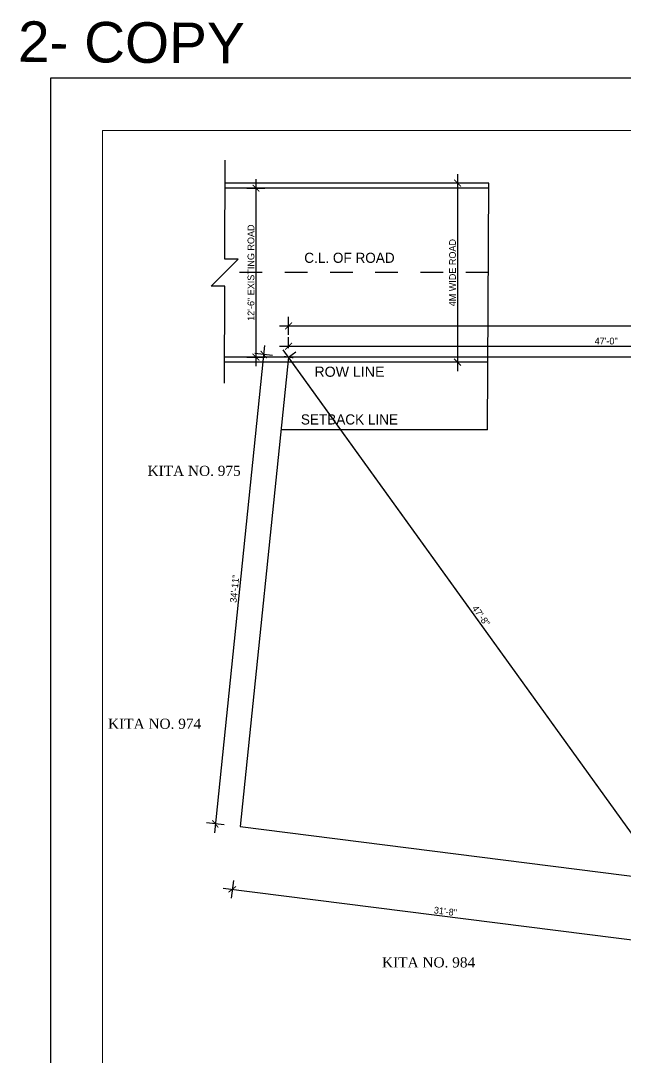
# Model space of a CAD drawing. Header units: inches. Extents: x -2812 to 9774, y -15726 to -746.
# Drawn here: x 2248 to 2784, y -8113 to -7193 of the extents above; entities that cross this region are included whole.
import ezdxf

# ---------------------------------------------------------------- set-up
doc = ezdxf.new("R2010")
doc.units = ezdxf.units.IN
doc.header["$LTSCALE"] = 17
doc.header["$MEASUREMENT"] = 0
doc.linetypes.add('ACAD_ISO02W100', pattern=[15, 12, -3])
doc.linetypes.add('Dash1', pattern=[0.472441, 0.23622, -0.23622])
for name, color, linetype, lineweight in [('ELE1', 3, 'Continuous', 9), ('OUTLINE', 1, 'Continuous', 25), ('Toilet', 7, 'Continuous', 25), ('Wall Plan_.50', 10, 'Continuous', 50)]:
    doc.layers.add(name, color=color, linetype=linetype, lineweight=lineweight)
doc.styles.add('ARCHITECTURE', font='stylu.ttf')
doc.dimstyles.new('8 SCALE', dxfattribs={"dimscale": 0, "dimtxt": 6, "dimasz": 6, "dimexe": 8, "dimexo": 8, "dimgap": 1.25, "dimtad": 1, "dimdec": 0, "dimzin": 3, "dimdsep": 46, "dimlunit": 4, "dimtxsty": 'ARCHITECTURE', "dimblk": 'ARCHTICK', "dimcen": 8, "dimdle": 8, "dimclrd": 5, "dimclre": 5, "dimclrt": 7, "dimadec": 0, "dimazin": 0, "dimtfac": 0.75, "dimtdec": 0, "dimtix": 1, "dimtmove": 2, "dimatfit": 3, "dimldrblk": 'ARCHTICK', "dimfxl": 8, "dimfxlon": 1, "dimtolj": 1, "dimtzin": 0, "dimlwd": -1, "dimlwe": -1, "dimarcsym": 0})

# ---------------------------------------------------------------- blocks, each defined once
blk = doc.blocks.new('_ArchTick')
at = {"color": 0, "linetype": 'ByBlock', "const_width": 0.15}
blk.add_lwpolyline([(-0.5, -0.5), (0.5, 0.5)], dxfattribs=at)
blk = doc.blocks.new('*D3190')
at = {"layer": 'Defpoints', "color": 0, "transparency": 16777216}
for p in [(3427.23, -7464.02), (2485.63, -7491.78), (3427.23, -7491.78)]:
    blk.add_point(p, dxfattribs=at)
at = {"layer": 'OUTLINE', "color": 5, "transparency": 16777216}
for p, q in [((2485.63, -7472.02), (2485.63, -7456.02)), ((3427.23, -7472.02), (3427.23, -7456.02)), ((2477.63, -7464.02), (3435.23, -7464.02))]:
    blk.add_line(p, q, dxfattribs=at)
at = {"layer": 'OUTLINE', "color": 5, "transparency": 16777216, "xscale": 6, "yscale": 6, "zscale": 6, "rotation": 180}
blk.add_blockref('_ArchTick', (2485.63, -7464.02), dxfattribs=at)
at = {"layer": 'OUTLINE', "color": 5, "transparency": 16777216, "xscale": 6, "yscale": 6, "zscale": 6}
blk.add_blockref('_ArchTick', (3427.23, -7464.02), dxfattribs=at)
at = {"layer": 'OUTLINE', "color": 7, "transparency": 16777216, "insert": (2956.43, -7459.55), "char_height": 6, "attachment_point": 5, "style": 'ARCHITECTURE'}
blk.add_mtext('\\A1;78\'-6"', dxfattribs=at)
blk = doc.blocks.new('*D3191')
at = {"layer": 'Defpoints', "color": 0, "transparency": 16777216}
for p in [(3049.43, -7482.08), (2485.63, -7491.78), (3049.43, -7491.78)]:
    blk.add_point(p, dxfattribs=at)
at = {"layer": 'OUTLINE', "color": 5, "transparency": 16777216}
for p, q in [((2485.63, -7483.78), (2485.63, -7474.08)), ((3049.43, -7483.78), (3049.43, -7474.08)), ((2477.63, -7482.08), (3057.43, -7482.08))]:
    blk.add_line(p, q, dxfattribs=at)
at = {"layer": 'OUTLINE', "color": 5, "transparency": 16777216, "xscale": 6, "yscale": 6, "zscale": 6, "rotation": 180}
blk.add_blockref('_ArchTick', (2485.63, -7482.08), dxfattribs=at)
at = {"layer": 'OUTLINE', "color": 5, "transparency": 16777216, "xscale": 6, "yscale": 6, "zscale": 6}
blk.add_blockref('_ArchTick', (3049.43, -7482.08), dxfattribs=at)
at = {"layer": 'OUTLINE', "color": 7, "transparency": 16777216, "insert": (2767.53, -7477.59), "char_height": 6, "attachment_point": 5, "style": 'ARCHITECTURE'}
blk.add_mtext('\\A1;47\'-0"', dxfattribs=at)
blk = doc.blocks.new('*D3192')
at = {"layer": 'Defpoints', "color": 0, "transparency": 16777216}
for p in [(2485.63, -7491.78), (2485.63, -7491.78), (2820.01, -7956.43)]:
    blk.add_point(p, dxfattribs=at)
at = {"layer": 'OUTLINE', "color": 5, "transparency": 16777216}
for p, q in [((2824.69, -7962.93), (2480.96, -7485.28)), ((2485.63, -7491.78), (2492.13, -7487.1)), ((2820.01, -7956.43), (2826.51, -7951.76))]:
    blk.add_line(p, q, dxfattribs=at)
at = {"layer": 'OUTLINE', "color": 5, "transparency": 16777216, "xscale": 6, "yscale": 6, "zscale": 6}
for p, rotation in [((2485.63, -7491.78), 125.7398794609257), ((2820.01, -7956.43), 305.7398794609257)]:
    blk.add_blockref('_ArchTick', p, dxfattribs=dict(at, rotation=rotation))
at = {"layer": 'OUTLINE', "color": 7, "transparency": 16777216, "insert": (2656.45, -7721.5), "char_height": 6, "attachment_point": 5, "rotation": 305.73988, "style": 'ARCHITECTURE'}
blk.add_mtext('\\A1;47\'-8"', dxfattribs=at)
blk = doc.blocks.new('*D3202')
at = {"layer": 'Defpoints', "color": 0, "transparency": 16777216}
for p in [(2442.71, -7908.6), (2820.01, -7956.43), (2812.94, -8012.25)]:
    blk.add_point(p, dxfattribs=at)
at = {"layer": 'OUTLINE', "color": 5, "transparency": 16777216}
for p, q in [((2427.7, -7963.41), (2820.87, -8013.25)), ((2436.64, -7956.48), (2434.63, -7972.35)), ((2813.94, -8004.31), (2811.93, -8020.18))]:
    blk.add_line(p, q, dxfattribs=at)
at = {"layer": 'OUTLINE', "color": 5, "transparency": 16777216, "xscale": 6, "yscale": 6, "zscale": 6}
for p, rotation in [((2435.63, -7964.41), 172.7744740016137), ((2812.94, -8012.25), 352.7744740016136)]:
    blk.add_blockref('_ArchTick', p, dxfattribs=dict(at, rotation=rotation))
at = {"layer": 'OUTLINE', "color": 7, "transparency": 16777216, "insert": (2624.83, -7984.01), "char_height": 6, "attachment_point": 5, "rotation": 352.77447, "style": 'ARCHITECTURE'}
blk.add_mtext('\\A1;31\'-8"', dxfattribs=at)
blk = doc.blocks.new('*D3203')
at = {"layer": 'Defpoints', "color": 0, "transparency": 16777216}
for p in [(2485.63, -7491.78), (2420.6, -7906.32), (2442.71, -7908.6)]:
    blk.add_point(p, dxfattribs=at)
at = {"layer": 'OUTLINE', "color": 5, "transparency": 16777216}
for p, q in [((2464.34, -7481.54), (2419.78, -7914.28)), ((2471.48, -7490.32), (2455.56, -7488.68)), ((2428.55, -7907.14), (2412.64, -7905.5))]:
    blk.add_line(p, q, dxfattribs=at)
at = {"layer": 'OUTLINE', "color": 5, "transparency": 16777216, "xscale": 6, "yscale": 6, "zscale": 6}
for p, rotation in [((2463.52, -7489.5), 84.12042794738267), ((2420.6, -7906.32), 264.1204279473827)]:
    blk.add_blockref('_ArchTick', p, dxfattribs=dict(at, rotation=rotation))
at = {"layer": 'OUTLINE', "color": 7, "transparency": 16777216, "insert": (2437.7, -7697.46), "char_height": 6, "attachment_point": 5, "rotation": 84.12043, "style": 'ARCHITECTURE'}
blk.add_mtext('\\A1;34\'-11"', dxfattribs=at)
blk = doc.blocks.new('*D3204')
at = {"layer": 'Defpoints', "color": 0, "transparency": 16777216}
for p in [(2429.26, -7341.78), (2428.76, -7491.78), (2456.66, -7491.78)]:
    blk.add_point(p, dxfattribs=at)
at = {"layer": 'OUTLINE', "color": 5, "transparency": 16777216}
for p, q in [((2456.66, -7333.78), (2456.66, -7499.78)), ((2448.66, -7341.78), (2464.66, -7341.78)), ((2448.66, -7491.78), (2464.66, -7491.78))]:
    blk.add_line(p, q, dxfattribs=at)
at = {"layer": 'OUTLINE', "color": 5, "transparency": 16777216, "xscale": 6, "yscale": 6, "zscale": 6}
for p, rotation in [((2456.66, -7341.78), 90), ((2456.66, -7491.78), 270)]:
    blk.add_blockref('_ArchTick', p, dxfattribs=dict(at, rotation=rotation))
at = {"layer": 'OUTLINE', "color": 7, "transparency": 16777216, "insert": (2452.24, -7416.78), "char_height": 6, "attachment_point": 5, "rotation": 90, "style": 'ARCHITECTURE'}
blk.add_mtext('\\A1;12\'-6" EXISTING ROAD', dxfattribs=at)
blk = doc.blocks.new('*D3205')
at = {"layer": 'Defpoints', "color": 0, "transparency": 16777216}
for p in [(2663.38, -7337.28), (2635.6, -7496.28), (2662.61, -7496.28)]:
    blk.add_point(p, dxfattribs=at)
at = {"layer": 'OUTLINE', "color": 5, "transparency": 16777216}
for p, q in [((2635.6, -7329.28), (2635.6, -7504.28)), ((2643.6, -7337.28), (2627.6, -7337.28)), ((2643.6, -7496.28), (2627.6, -7496.28))]:
    blk.add_line(p, q, dxfattribs=at)
at = {"layer": 'OUTLINE', "color": 5, "transparency": 16777216, "xscale": 6, "yscale": 6, "zscale": 6}
for p, rotation in [((2635.6, -7337.28), 90), ((2635.6, -7496.28), 270)]:
    blk.add_blockref('_ArchTick', p, dxfattribs=dict(at, rotation=rotation))
at = {"layer": 'OUTLINE', "color": 7, "transparency": 16777216, "insert": (2631.19, -7416.78), "char_height": 6, "attachment_point": 5, "rotation": 90, "style": 'ARCHITECTURE'}
blk.add_mtext('\\A1;4M WIDE ROAD', dxfattribs=at)

msp = doc.modelspace()

# ---------------------------------------------------------------- linework, layer by layer
for p, q in [((2662.32, -7556.28), (2663.38, -7337.28)), ((2663.36, -7341.78), (2429.26, -7341.78))]:
    msp.add_line(p, q)
at = {"linetype": 'ACAD_ISO02W100', "ltscale": 5}
for points in [[(2663.38, -7337.28), (2429.01, -7337.28)], [(2662.61, -7496.28), (2429.01, -7496.28)]]:
    msp.add_lwpolyline(points, dxfattribs=at)
at = {"linetype": 'Dash1', "ltscale": 5}
msp.add_lwpolyline([(2663, -7416.78), (2429.01, -7416.78)], dxfattribs=at)
for points in [[(2662.63, -7491.78), (2428.76, -7491.78)], [(2662.32, -7556.28), (2478.99, -7556.28)]]:
    msp.add_lwpolyline(points)
at = {"layer": 'Defpoints'}
msp.add_lwpolyline([(5451.85, -7244.21), (2274.25, -7244.21), (2274.25, -9492.18), (5451.85, -9492.18)], close=True, dxfattribs=at)
at = {"layer": 'ELE1'}
msp.add_lwpolyline([(2320.56, -7290.53), (5405.53, -7290.53), (5405.53, -9445.86), (2320.56, -9445.86)], close=True, dxfattribs=at)
at = {"layer": 'Toilet'}
for p, q in [((2429.05, -7404.78), (2429.35, -7317.03)), ((2417.01, -7428.78), (2441.01, -7404.78)), ((2441.01, -7404.78), (2429.05, -7404.78)), ((2428.97, -7428.78), (2417.01, -7428.78)), ((2428.68, -7515.03), (2428.97, -7428.78)), ((2485.63, -7491.78), (2442.71, -7908.6)), ((2956.43, -7491.78), (2485.63, -7491.78)), ((2820.01, -7956.43), (2485.63, -7491.78)), ((2442.71, -7908.6), (2820.01, -7956.43))]:
    msp.add_line(p, q, dxfattribs=at)

# ---------------------------------------------------------------- texts
at = {"ltscale": 0.5, "insert": (2346.19, -7194.33), "char_height": 36, "width": 479.5122, "attachment_point": 2, "rotation": 359.54174}
msp.add_mtext('{\\fArial|b0|i0|c0|p34;2- COPY}', dxfattribs=at)
at = {"char_height": 9, "attachment_point": 2}
for s, insert in [('{\\fTimes New Roman|b0|i0|c0|p18;KITA NO. 975}', (2401.81, -7588.28)), ('{\\fTimes New Roman|b0|i0|c0|p18;KITA NO. 974}', (2366.7, -7812.86)), ('{\\fTimes New Roman|b0|i0|c0|p18;KITA NO. 984}', (2609.92, -8024.76))]:
    msp.add_mtext_dynamic_manual_height_columns(s, width=111.9394, gutter_width=50, heights=[0], dxfattribs=dict(at, insert=insert))
at = {"layer": 'Wall Plan_.50', "char_height": 9, "attachment_point": 5}
for s, insert in [('{\\C7;C.L. OF ROAD}', (2539.66, -7403.65)), ('{\\C7;SETBACK LINE}', (2539.66, -7547.2))]:
    msp.add_mtext(s, dxfattribs=dict(at, insert=insert))
at = {"layer": 'Wall Plan_.50', "insert": (2539.66, -7504.83), "char_height": 9, "width": 76.0094, "attachment_point": 5}
msp.add_mtext('{\\fArial TUR|b0|i0|c162|p34;\\C7;ROW\\fArial TUR|b0|i0|c0|p34; LINE}', dxfattribs=at)

# ---------------------------------------------------------------- dimensions: what is measured, and where the dimension line sits
at = {"layer": 'OUTLINE'}
for base, p1, p2, text, picture, middle in [((2635.6, -7496.28), (2663.38, -7337.28), (2662.61, -7496.28), '4M WIDE ROAD', '*D3205', (2631.19, -7416.78)), ((2456.66, -7491.78), (2429.26, -7341.78), (2428.76, -7491.78), '12\'-6" EXISTING ROAD', '*D3204', (2452.24, -7416.78))]:
    dim = msp.add_linear_dim(base=base, p1=p1, p2=p2, angle=90, text=text, dimstyle='8 SCALE', override={"dimscale": 1}, dxfattribs=at)
    dim.commit()
    dim.dimension.update_dxf_attribs({"geometry": picture, "text_midpoint": middle})
for base, p2, picture, middle in [((3427.23, -7464.02), (3427.23, -7491.78), '*D3190', (2956.43, -7459.55)), ((3049.43, -7482.08), (3049.43, -7491.78), '*D3191', (2767.53, -7477.59))]:
    dim = msp.add_linear_dim(base=base, p1=(2485.63, -7491.78), p2=p2, dimstyle='8 SCALE', override={"dimscale": 1}, dxfattribs=at)
    dim.commit()
    dim.dimension.update_dxf_attribs({"geometry": picture, "text_midpoint": middle})
for p1, p2, distance, picture, middle in [((2485.63, -7491.78), (2442.71, -7908.6), -22.23, '*D3203', (2437.7, -7697.46)), ((2820.01, -7956.43), (2485.63, -7491.78), 0, '*D3192', (2656.45, -7721.5)), ((2442.71, -7908.6), (2820.01, -7956.43), -56.26, '*D3202', (2624.83, -7984.01))]:
    dim = msp.add_aligned_dim(p1=p1, p2=p2, distance=distance, dimstyle='8 SCALE', override={"dimscale": 1}, dxfattribs=at)
    dim.commit()
    dim.dimension.update_dxf_attribs({"geometry": picture, "text_midpoint": middle})

doc.saveas('drawing.dxf')
